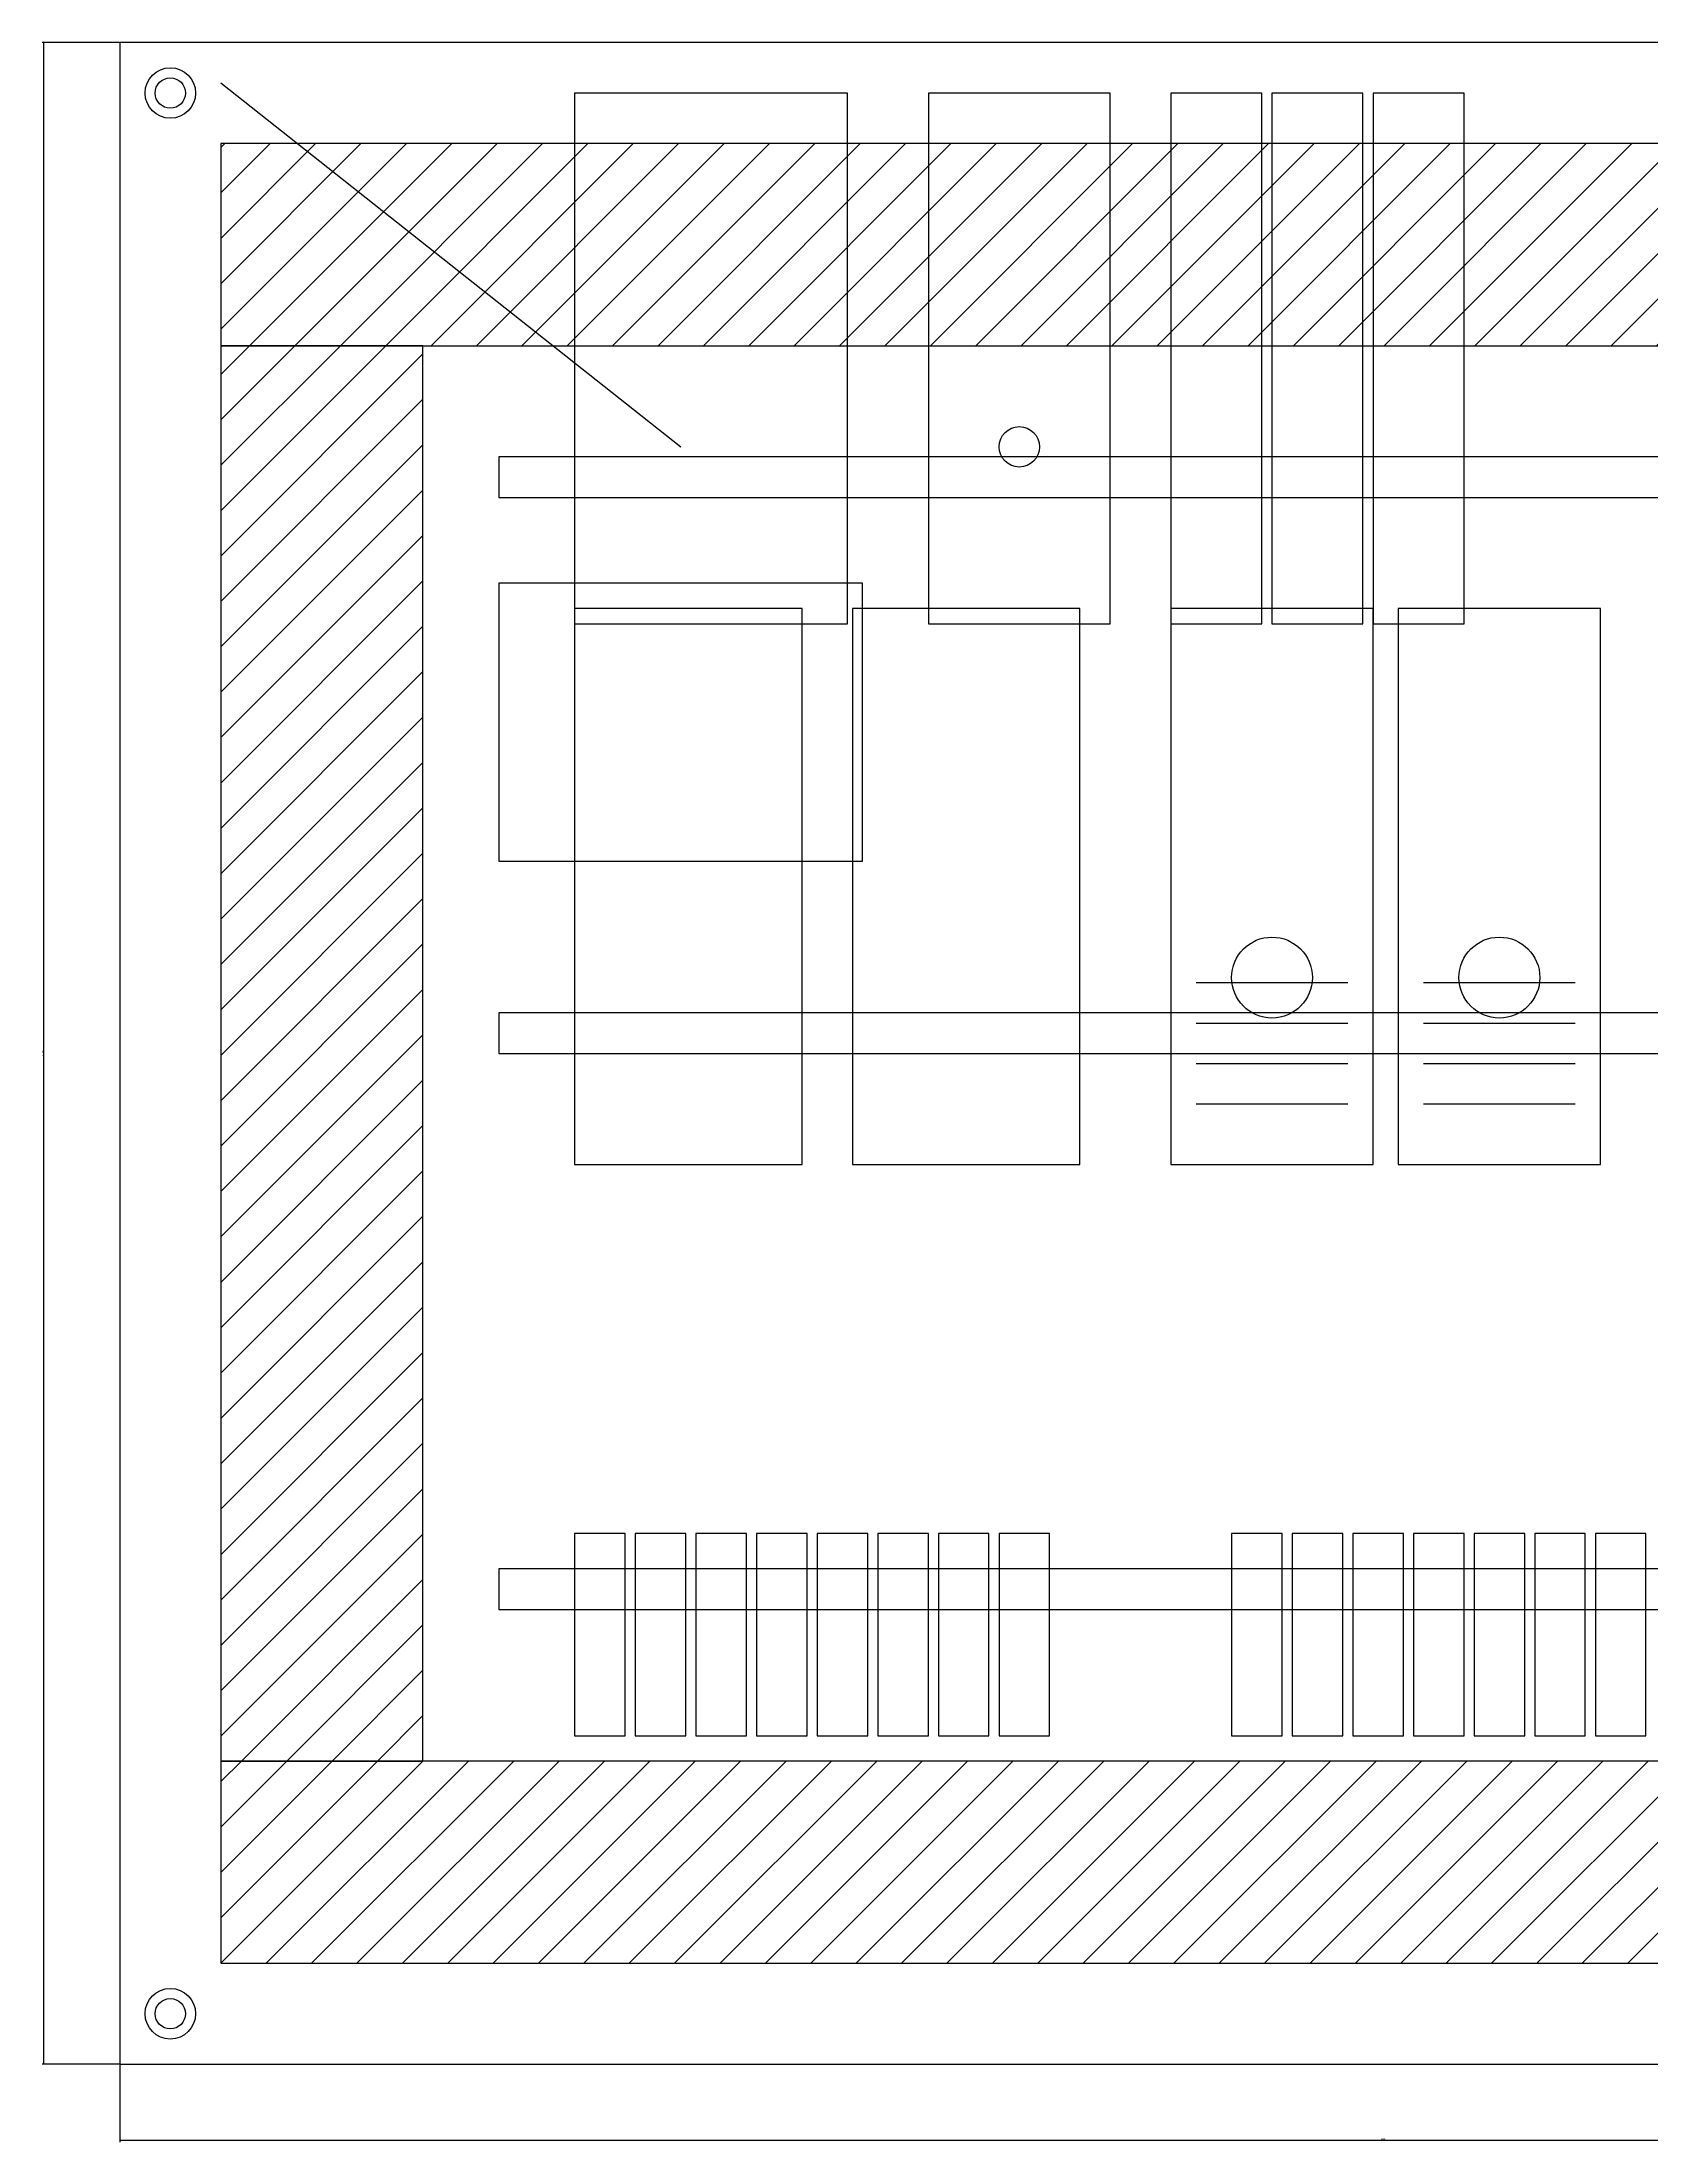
# Model space of a CAD drawing. Header units: millimetres. Extents: x -15 to 550, y -15 to 400.
# Drawn here: x -15.4 to 303, y -15.4 to 400.1 of the extents above; entities that cross this region are included whole.
import ezdxf

# ---------------------------------------------------------------- set-up
doc = ezdxf.new("R2010")
doc.units = ezdxf.units.MM
for name, color, linetype in [('COMPONENT', 4, 'Continuous'), ('DIMENSION', 8, 'Continuous'), ('DIN_RAIL', 1, 'Continuous'), ('PANEL', 7, 'Continuous'), ('TERMINAL', 3, 'Continuous'), ('WIRE', 5, 'Continuous'), ('WIRING_DUCT', 6, 'Continuous')]:
    doc.layers.add(name, color=color, linetype=linetype)
doc.styles.add('OpenSansCondensed-Light', font='OpenSansCondensed-Light.ttf')
doc.dimstyles.new('EZDXF', dxfattribs={"dimtxt": 0.25, "dimasz": 0.175, "dimexe": 0.375, "dimexo": 0.125, "dimgap": 0.1, "dimtad": 1, "dimlfac": 100, "dimzin": 12, "dimdsep": 46, "dimtxsty": 'OpenSansCondensed-Light', "dimblk": 'ARCHTICK', "dimcen": 2.5, "dimazin": 3, "dimtfac": 0.5, "dimtmove": 2, "dimatfit": 3})

# ---------------------------------------------------------------- blocks, each defined once
blk = doc.blocks.new('_ARCHTICK')
at = {"color": 0, "linetype": 'BYBLOCK', "const_width": 0.15}
blk.add_lwpolyline([(-0.5, -0.5), (0.5, 0.5)], dxfattribs=at)

msp = doc.modelspace()

# ---------------------------------------------------------------- hatches: boundary and pattern name
at = {"layer": 'WIRING_DUCT'}
h = msp.add_hatch(dxfattribs=at)
h.set_pattern_fill('ANSI31', scale=2)
h.paths.add_polyline_path([(20, 340), (480, 340), (480, 380), (20, 380)])
h = msp.add_hatch(dxfattribs=at)
h.set_pattern_fill('ANSI31', scale=2)
h.paths.add_polyline_path([(20, 60), (60, 60), (60, 340), (20, 340)])
h = msp.add_hatch(dxfattribs=at)
h.set_pattern_fill('ANSI31', scale=2)
h.paths.add_polyline_path([(20, 20), (480, 20), (480, 60), (20, 60)])

# ---------------------------------------------------------------- linework, layer by layer
at = {"layer": 'COMPONENT'}
for points in [[(90, 285), (144, 285), (144, 390), (90, 390)], [(160, 285), (196, 285), (196, 390), (160, 390)], [(208, 285), (226, 285), (226, 390), (208, 390)], [(228, 285), (246, 285), (246, 390), (228, 390)], [(248, 285), (266, 285), (266, 390), (248, 390)], [(75, 238), (147, 238), (147, 293), (75, 293)], [(90, 178), (135, 178), (135, 288), (90, 288)], [(145, 178), (190, 178), (190, 288), (145, 288)], [(208, 178), (248, 178), (248, 288), (208, 288)], [(253, 178), (293, 178), (293, 288), (253, 288)]]:
    msp.add_lwpolyline(points, close=True, dxfattribs=at)
for centre, radius in [((178, 320), 4), ((228, 215), 8), ((273, 215), 8)]:
    msp.add_circle(centre, radius, dxfattribs=at)
at = {"layer": 'DIN_RAIL'}
for points in [[(75, 310), (425, 310), (425, 318), (75, 318)], [(75, 200), (425, 200), (425, 208), (75, 208)], [(75, 90), (425, 90), (425, 98), (75, 98)]]:
    msp.add_lwpolyline(points, close=True, dxfattribs=at)
at = {"layer": 'PANEL'}
msp.add_lwpolyline([(0, 0), (500, 0), (500, 400), (0, 400)], close=True, dxfattribs=at)
for centre, radius in [((10, 390), 5), ((10, 390), 3), ((10, 10), 5), ((10, 10), 3)]:
    msp.add_circle(centre, radius, dxfattribs=at)
at = {"layer": 'TERMINAL'}
for points in [[(90, 65), (100, 65), (100, 105), (90, 105)], [(102, 65), (112, 65), (112, 105), (102, 105)], [(114, 65), (124, 65), (124, 105), (114, 105)], [(126, 65), (136, 65), (136, 105), (126, 105)], [(138, 65), (148, 65), (148, 105), (138, 105)], [(150, 65), (160, 65), (160, 105), (150, 105)], [(162, 65), (172, 65), (172, 105), (162, 105)], [(174, 65), (184, 65), (184, 105), (174, 105)], [(220, 65), (230, 65), (230, 105), (220, 105)], [(232, 65), (242, 65), (242, 105), (232, 105)], [(244, 65), (254, 65), (254, 105), (244, 105)], [(256, 65), (266, 65), (266, 105), (256, 105)], [(268, 65), (278, 65), (278, 105), (268, 105)], [(280, 65), (290, 65), (290, 105), (280, 105)], [(292, 65), (302, 65), (302, 105), (292, 105)]]:
    msp.add_lwpolyline(points, close=True, dxfattribs=at)
at = {"layer": 'WIRE'}
for p, q in [((20, 392), (111, 320)), ((213, 214), (243, 214)), ((258, 214), (288, 214)), ((213, 206), (243, 206)), ((258, 206), (288, 206)), ((213, 198), (243, 198)), ((258, 198), (288, 198)), ((213, 190), (243, 190)), ((258, 190), (288, 190))]:
    msp.add_line(p, q, dxfattribs=at)
at = {"layer": 'WIRING_DUCT'}
for points in [[(20, 340), (480, 340), (480, 380), (20, 380)], [(20, 60), (60, 60), (60, 340), (20, 340)], [(20, 20), (480, 20), (480, 60), (20, 60)]]:
    msp.add_lwpolyline(points, close=True, dxfattribs=at)

# ---------------------------------------------------------------- dimensions: what is measured, and where the dimension line sits
at = {"layer": 'DIMENSION'}
msp.add_linear_dim(base=(-15, 0), p1=(0, 0), p2=(0, 400), angle=90, dimstyle='EZDXF', dxfattribs=at).render()
msp.add_linear_dim(base=(0, -15), p1=(0, 0), p2=(500, 0), dimstyle='EZDXF', dxfattribs=at).render()

doc.saveas('drawing.dxf')
